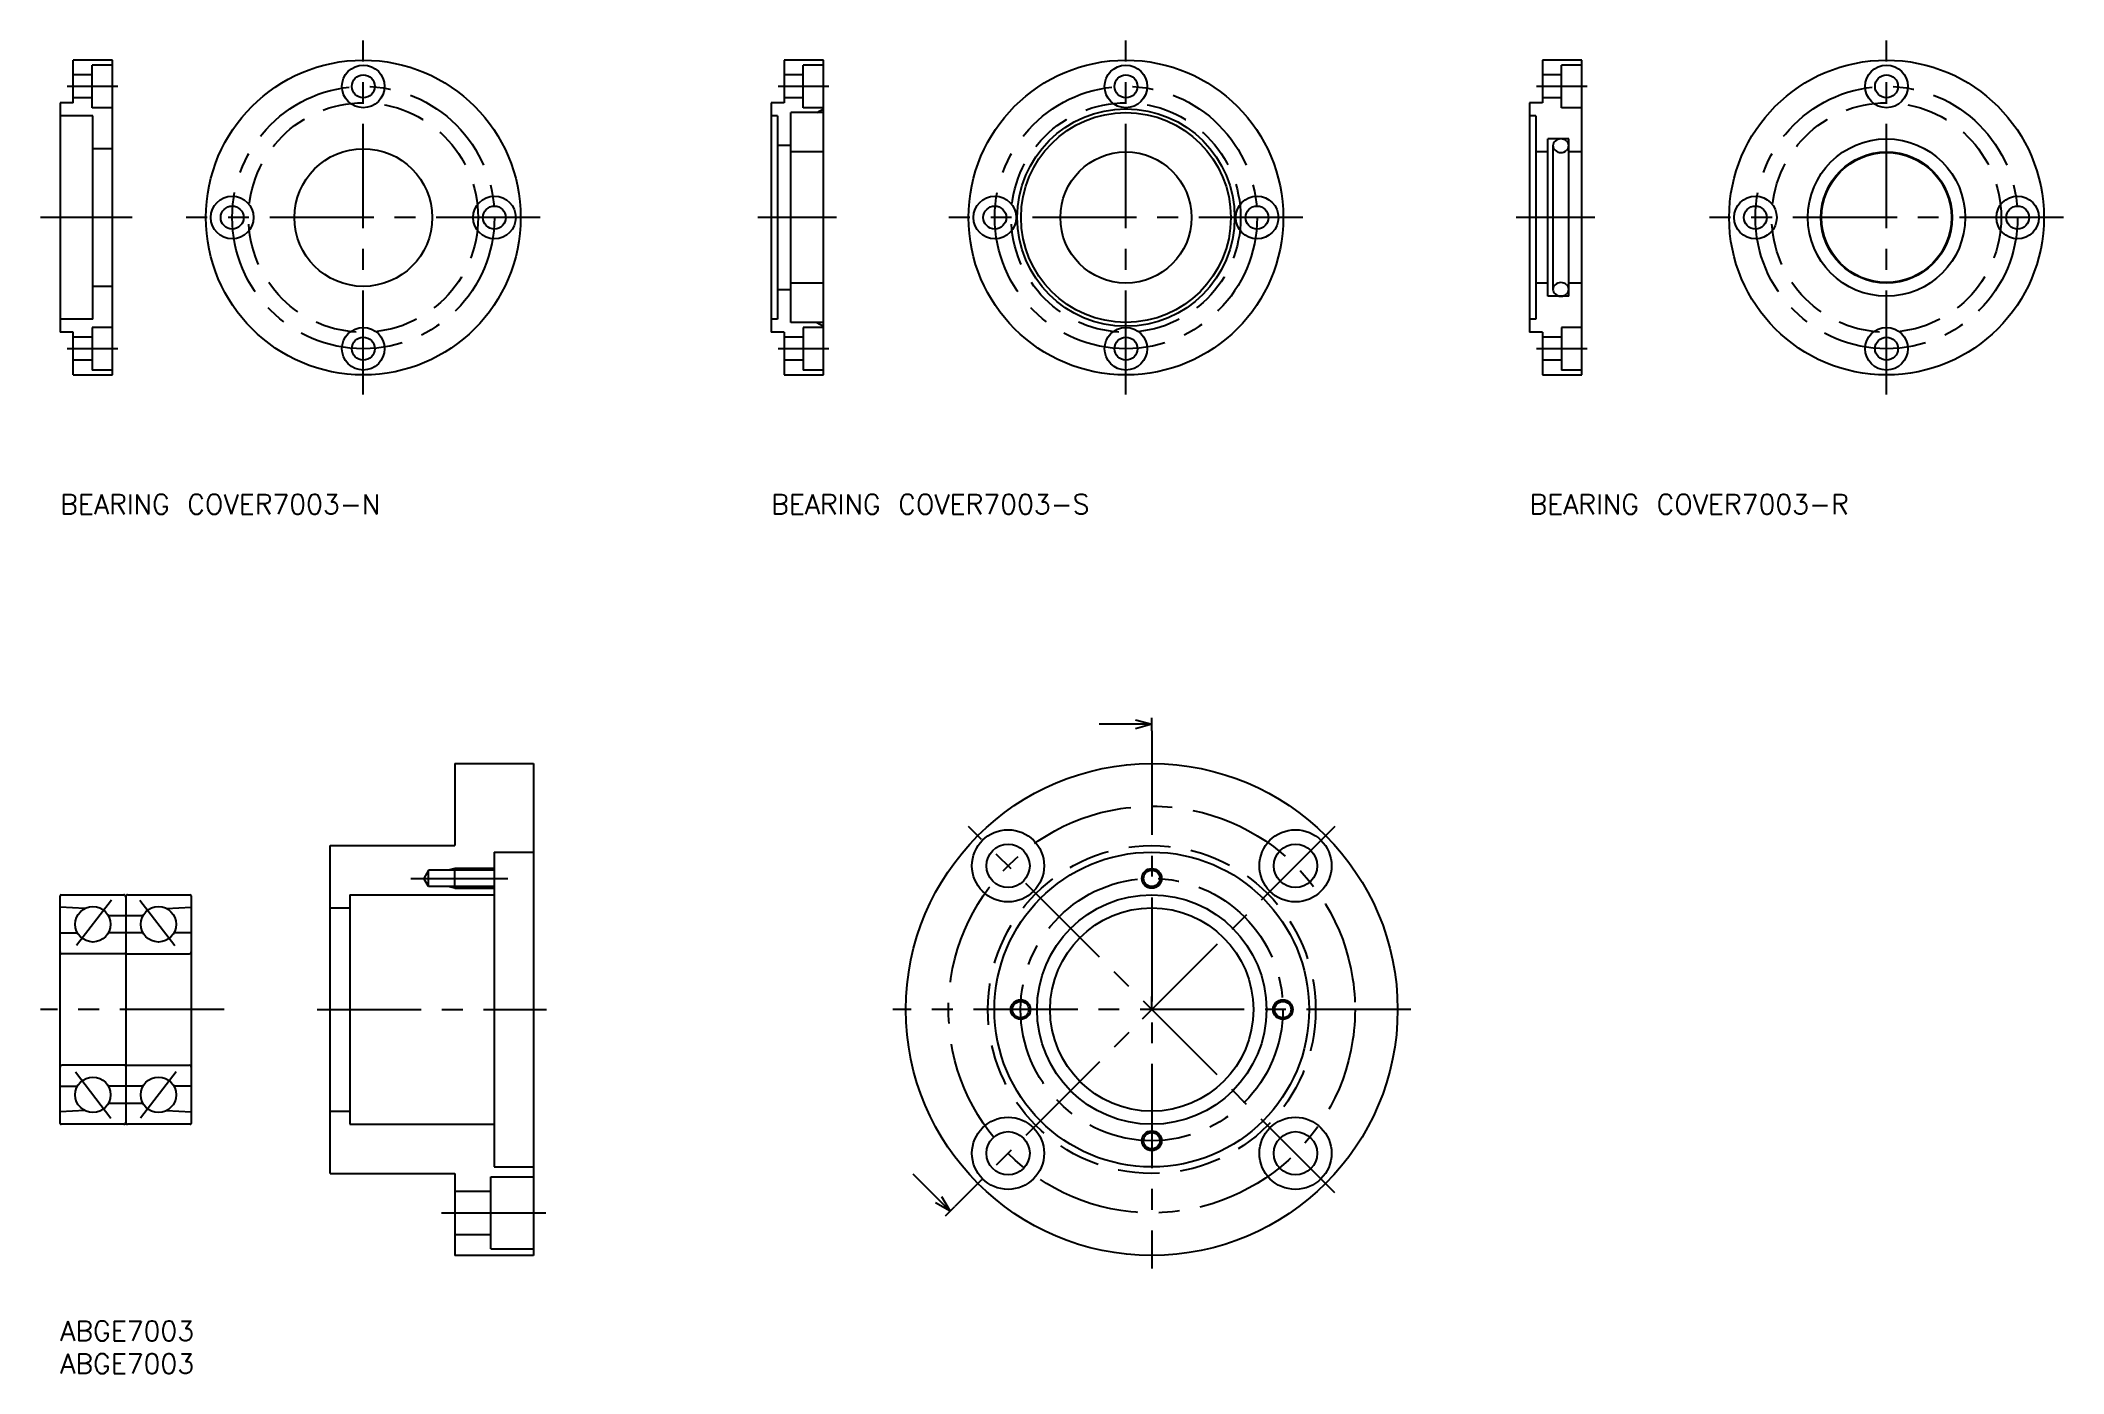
# Model space of a CAD drawing. Extents: x -3 to 306, y -8 to 195.
import ezdxf

# ---------------------------------------------------------------- set-up
doc = ezdxf.new("R2010")
doc.units = 0
doc.header["$LTSCALE"] = 0.5
doc.linetypes.add('CENTER', pattern=[50.8, 31.75, -6.35, 6.35, -6.35])
doc.linetypes.add('DASHED', pattern=[19.05, 12.7, -6.35])
for name, color, linetype in [('MSM_CENTER', 1, 'CENTER'), ('MSM_CONTINUOUS', 7, 'CONTINUOUS'), ('MSM_DASHED', 4, 'DASHED'), ('MSM_NARROW', 5, 'CONTINUOUS'), ('MSM_PART_NUMBER', 7, 'CONTINUOUS')]:
    doc.layers.add(name, color=color, linetype=linetype)
doc.styles.get("Standard").update_dxf_attribs({"font": 'txt.shx', "height": 3, "bigfont": 'bigfont.shx'})

# ---------------------------------------------------------------- blocks, each defined once
blk = doc.blocks.new('*U14')
at = {"layer": 'MSM_PART_NUMBER'}
blk.add_text('ABGE7003', height=3, dxfattribs=at).set_placement((0, -3))
blk = doc.blocks.new('*U15')
at = {"layer": 'MSM_PART_NUMBER'}
blk.add_text('ABGE7003', height=3, dxfattribs=at).set_placement((0, -8))
blk = doc.blocks.new('*U16')
at = {"layer": 'MSM_PART_NUMBER'}
blk.add_text('BEARING COVER7003-N', height=3, dxfattribs=at).set_placement((0, 123.06))
blk = doc.blocks.new('*U17')
at = {"layer": 'MSM_PART_NUMBER'}
blk.add_text('BEARING COVER7003-S', height=3, dxfattribs=at).set_placement((108.43, 123.06))
blk = doc.blocks.new('*U18')
at = {"layer": 'MSM_PART_NUMBER'}
blk.add_text('BEARING COVER7003-R', height=3, dxfattribs=at).set_placement((224.1, 123.06))

msp = doc.modelspace()

# ---------------------------------------------------------------- linework, layer by layer
at = {"layer": 'MSM_CENTER'}
for p, q in [((46.24, 141.27), (46.24, 195.27)), ((162.56, 141.27), (162.56, 195.27)), ((278.57, 141.27), (278.57, 195.27)), ((8.8, 188.27), (1.07, 188.27)), ((117.23, 188.27), (109.5, 188.27)), ((232.9, 188.27), (225.17, 188.27)), ((11, 168.27), (-3, 168.27)), ((73.24, 168.27), (19.24, 168.27)), ((118.43, 168.27), (106.43, 168.27)), ((189.56, 168.27), (135.56, 168.27)), ((234.1, 168.27), (222.1, 168.27)), ((305.57, 168.27), (251.57, 168.27)), ((8.8, 148.27), (1.07, 148.27)), ((117.23, 148.27), (109.5, 148.27)), ((232.9, 148.27), (225.17, 148.27)), ((166.5, 90), (166.5, 8)), ((194.43, 75.43), (136.45, 17.45)), ((194.43, 19.57), (138.57, 75.43)), ((53.47, 67.5), (68.29, 67.5)), ((7.82, 64.17), (2.5, 57.25)), ((12.18, 64.17), (17.5, 57.25)), ((25, 47.5), (-3, 47.5)), ((39.19, 47.5), (74.19, 47.5)), ((206, 47.5), (127, 47.5)), ((2.32, 37.98), (7.72, 30.96)), ((17.68, 37.98), (12.28, 30.96)), ((58.19, 16.5), (74.19, 16.5))]:
    msp.add_line(p, q, dxfattribs=at)
for centre, radius in [((46.24, 168.27), 20), ((162.56, 168.27), 20), ((278.57, 168.27), 20), ((166.5, 47.5), 31), ((166.5, 47.5), 20)]:
    msp.add_circle(centre, radius, dxfattribs=at)
at = {"layer": 'MSM_CONTINUOUS'}
for p, q in [((8, 192.27), (2, 192.27)), ((2, 185.77), (2, 192.27)), ((4.9, 185.02), (4.9, 191.52)), ((8, 191.52), (4.9, 191.52)), ((8, 144.27), (8, 192.27)), ((110.43, 192.27), (110.43, 185.77)), ((116.43, 192.27), (110.43, 192.27)), ((116.43, 191.52), (113.33, 191.52)), ((113.33, 185.02), (113.33, 191.52)), ((116.43, 144.27), (116.43, 192.27)), ((232.1, 192.27), (226.1, 192.27)), ((226.1, 192.27), (226.1, 185.77)), ((229, 185.02), (229, 191.52)), ((232.1, 191.52), (229, 191.52)), ((232.1, 144.27), (232.1, 192.27)), ((4.9, 190.02), (2, 190.02)), ((113.33, 190.02), (110.43, 190.02)), ((229, 190.02), (226.1, 190.02)), ((0, 185.77), (0, 150.77)), ((2, 185.77), (0, 185.77)), ((4.9, 186.52), (2, 186.52)), ((108.43, 185.77), (108.43, 150.77)), ((110.43, 185.77), (108.43, 185.77)), ((113.33, 186.52), (110.43, 186.52)), ((224.1, 185.77), (224.1, 150.77)), ((226.1, 185.77), (224.1, 185.77)), ((229, 186.52), (226.1, 186.52)), ((5, 183.77), (0, 183.77)), ((8, 185.02), (4.9, 185.02)), ((5, 152.77), (5, 183.77)), ((109.43, 183.77), (108.43, 183.77)), ((109.43, 183.77), (109.43, 152.77)), ((111.43, 152.27), (111.43, 184.27)), ((115.43, 184.27), (111.43, 184.27)), ((116.43, 184.27), (111.43, 184.27)), ((116.43, 185.02), (113.33, 185.02)), ((115.43, 184.27), (116.43, 184.85)), ((225.1, 183.77), (224.1, 183.77)), ((225.1, 183.77), (225.1, 152.77)), ((232.1, 185.02), (229, 185.02)), ((111.43, 179.27), (109.43, 179.27)), ((230.1, 180.27), (226.9, 180.27)), ((226.9, 156.27), (226.9, 180.27)), ((227.7, 157.32), (227.7, 179.22)), ((230.1, 156.27), (230.1, 180.27)), ((8, 178.77), (5, 178.77)), ((116.43, 178.27), (111.43, 178.27)), ((226.9, 178.27), (225.1, 178.27)), ((232.1, 178.27), (230.1, 178.27)), ((8, 157.77), (5, 157.77)), ((116.43, 158.27), (111.43, 158.27)), ((226.9, 158.27), (225.1, 158.27)), ((232.1, 158.27), (230.1, 158.27)), ((111.43, 157.27), (109.43, 157.27)), ((230.1, 156.27), (226.9, 156.27)), ((5, 152.77), (0, 152.77)), ((4.9, 151.52), (4.9, 145.02)), ((8, 151.52), (4.9, 151.52)), ((109.43, 152.77), (108.43, 152.77)), ((116.43, 152.27), (111.43, 152.27)), ((116.43, 151.52), (113.33, 151.52)), ((113.33, 151.52), (113.33, 145.02)), ((115.43, 152.27), (116.43, 151.69)), ((225.1, 152.77), (224.1, 152.77)), ((229, 151.52), (229, 145.02)), ((232.1, 151.52), (229, 151.52)), ((2, 150.77), (0, 150.77)), ((2, 144.27), (2, 150.77)), ((4.9, 150.02), (2, 150.02)), ((110.43, 150.77), (108.43, 150.77)), ((110.43, 150.77), (110.43, 144.27)), ((113.33, 150.02), (110.43, 150.02)), ((226.1, 150.77), (224.1, 150.77)), ((226.1, 150.77), (226.1, 144.27)), ((229, 150.02), (226.1, 150.02)), ((4.9, 146.52), (2, 146.52)), ((113.33, 146.52), (110.43, 146.52)), ((229, 146.52), (226.1, 146.52)), ((2, 144.27), (8, 144.27)), ((8, 145.02), (4.9, 145.02)), ((110.43, 144.27), (116.43, 144.27)), ((116.43, 145.02), (113.33, 145.02)), ((226.1, 144.27), (232.1, 144.27)), ((232.1, 145.02), (229, 145.02)), ((166.5, 91), (158.5, 91)), ((164, 91.67), (166.5, 91)), ((166.5, 91), (164, 90.33)), ((166.5, 90), (166.5, 92)), ((60.19, 85), (60.19, 72.5)), ((60.19, 85), (72.19, 85)), ((72.19, 85), (72.19, 10)), ((41.19, 72.5), (60.19, 72.5)), ((41.19, 22.5), (41.19, 72.5)), ((66.19, 71.5), (72.19, 71.5)), ((66.19, 71.5), (66.19, 23.5)), ((56.19, 68.73), (55.48, 67.5)), ((66.19, 68.73), (56.19, 68.73)), ((56.19, 66.27), (56.19, 68.73)), ((60.19, 66), (60.19, 69)), ((0, 30.15), (0, 64.85)), ((0.15, 65), (9.7, 65)), ((10.3, 65), (19.85, 65)), ((20, 64.85), (20, 30.15)), ((44.19, 65), (66.19, 65)), ((44.19, 65), (44.19, 30)), ((56.19, 66.27), (55.48, 67.5)), ((66.19, 66.27), (56.19, 66.27)), ((3.76, 62.9), (0, 63.1)), ((12.63, 61.8), (7.37, 61.8)), ((10, 64.7), (10, 30.3)), ((16.24, 62.9), (20, 63.1)), ((41.19, 63), (44.19, 63)), ((0, 59.2), (2.63, 59.2)), ((12.63, 59.2), (7.37, 59.2)), ((20, 59.2), (17.37, 59.2)), ((9.85, 56), (0.3, 56)), ((10.15, 56), (19.7, 56)), ((166.5, 47.5), (166.5, 49.5)), ((165.09, 46.09), (166.5, 47.5)), ((9.85, 39), (0.3, 39)), ((10.15, 39), (19.7, 39)), ((0, 35.8), (2.63, 35.8)), ((12.63, 35.8), (7.37, 35.8)), ((20, 35.8), (17.37, 35.8)), ((3.76, 32.1), (0, 31.9)), ((12.63, 33.2), (7.37, 33.2)), ((16.24, 32.1), (20, 31.9)), ((41.19, 32), (44.19, 32)), ((9.7, 30), (0.15, 30)), ((19.85, 30), (10.3, 30)), ((44.19, 30), (66.19, 30)), ((41.19, 22.5), (60.19, 22.5)), ((60.19, 22.5), (60.19, 10)), ((65.69, 11), (65.69, 22)), ((65.69, 22), (72.19, 22)), ((66.19, 23.5), (72.19, 23.5)), ((135.74, 16.74), (130.09, 22.4)), ((60.19, 19.8), (65.69, 19.8)), ((134.45, 18.98), (135.74, 16.74)), ((135.74, 16.74), (133.5, 18.03)), ((135.04, 16.03), (136.45, 17.45)), ((60.19, 13.2), (65.69, 13.2)), ((72.19, 10), (60.19, 10)), ((65.69, 11), (72.19, 11))]:
    msp.add_line(p, q, dxfattribs=at)
for centre, radius in [((46.24, 168.27), 24), ((46.24, 188.27), 3.25), ((162.56, 168.27), 24), ((162.56, 188.27), 3.25), ((278.57, 168.27), 24), ((278.57, 188.27), 3.25), ((46.24, 188.27), 1.75), ((162.56, 188.27), 1.75), ((278.57, 188.27), 1.75), ((162.56, 168.27), 16.58), ((162.56, 168.27), 16), ((278.57, 168.27), 12), ((46.24, 168.27), 10.5), ((162.56, 168.27), 10), ((278.57, 168.27), 10), ((278.57, 168.27), 9.9), ((26.24, 168.27), 3.25), ((26.24, 168.27), 1.75), ((66.24, 168.27), 3.25), ((66.24, 168.27), 1.75), ((142.56, 168.27), 3.25), ((142.56, 168.27), 1.75), ((182.56, 168.27), 3.25), ((182.56, 168.27), 1.75), ((258.57, 168.27), 3.25), ((258.57, 168.27), 1.75), ((298.57, 168.27), 3.25), ((298.57, 168.27), 1.75), ((46.24, 148.27), 3.25), ((162.56, 148.27), 3.25), ((278.57, 148.27), 3.25), ((46.24, 148.27), 1.75), ((162.56, 148.27), 1.75), ((278.57, 148.27), 1.75), ((166.5, 47.5), 37.5), ((144.58, 69.42), 5.5), ((188.42, 69.42), 5.5), ((144.58, 69.42), 3.3), ((166.5, 47.5), 24), ((188.42, 69.42), 3.3), ((166.5, 67.5), 1.25), ((166.5, 47.5), 17.5), ((5, 60.5), 2.7), ((15, 60.5), 2.7), ((166.5, 47.5), 15.5), ((146.5, 47.5), 1.25), ((186.5, 47.5), 1.25), ((5, 34.5), 2.7), ((15, 34.5), 2.7), ((144.58, 25.58), 5.5), ((188.42, 25.58), 5.5), ((144.58, 25.58), 3.3), ((166.5, 27.5), 1.25), ((188.42, 25.58), 3.3)]:
    msp.add_circle(centre, radius, dxfattribs=at)
for centre, radius, start, end in [((228.6, 179.22), 0.902, 130.4647, 229.5353), ((228.9, 179.01), 1.25, 45.2696, 134.7304), ((229.2, 179.22), 0.902, 310.4647, 49.5353), ((228.9, 179.42), 1.25, 225.2696, 314.7304), ((228.6, 157.32), 0.902, 130.4647, 229.5353), ((228.9, 157.11), 1.25, 45.2696, 134.7304), ((229.2, 157.32), 0.902, 310.4647, 49.5353), ((228.9, 157.52), 1.25, 225.2696, 314.7304), ((0.15, 64.85), 0.15, 90, 180), ((9.7, 64.7), 0.3, 0, 90), ((10.3, 64.7), 0.3, 90, 180), ((19.85, 64.85), 0.15, 0, 90), ((0.3, 56.3), 0.3, 180, 270), ((9.85, 56.15), 0.15, 270, 0), ((10.15, 56.15), 0.15, 180, 270), ((19.7, 56.3), 0.3, 270, 0), ((0.3, 38.7), 0.3, 90, 180), ((9.85, 38.85), 0.15, 0, 90), ((10.15, 38.85), 0.15, 90, 180), ((19.7, 38.7), 0.3, 0, 90), ((0.15, 30.15), 0.15, 180, 270), ((9.7, 30.3), 0.3, 270, 0), ((10.3, 30.3), 0.3, 180, 270), ((19.85, 30.15), 0.15, 270, 0)]:
    msp.add_arc(centre, radius, start, end, dxfattribs=at)
at = {"layer": 'MSM_DASHED'}
for centre, radius in [((46.24, 168.27), 17.5), ((162.56, 168.27), 17.5), ((278.57, 168.27), 17.5), ((166.5, 47.5), 25)]:
    msp.add_circle(centre, radius, dxfattribs=at)
at = {"layer": 'MSM_NARROW'}
for p, q in [((60.19, 69), (59.19, 68.73)), ((66.19, 69), (60.19, 69)), ((60.19, 66), (59.19, 66.27)), ((60.19, 66), (66.19, 66))]:
    msp.add_line(p, q, dxfattribs=at)
for centre in [(166.5, 67.5), (146.5, 47.5), (186.5, 47.5), (166.5, 27.5)]:
    msp.add_circle(centre, 1.5, dxfattribs=at)

# ---------------------------------------------------------------- block references
at = {"layer": 'MSM_CONTINUOUS'}
for name in ['*U16', '*U17', '*U18', '*U14', '*U15']:
    msp.add_blockref(name, (0, 0), dxfattribs=at)

doc.saveas('drawing.dxf')
